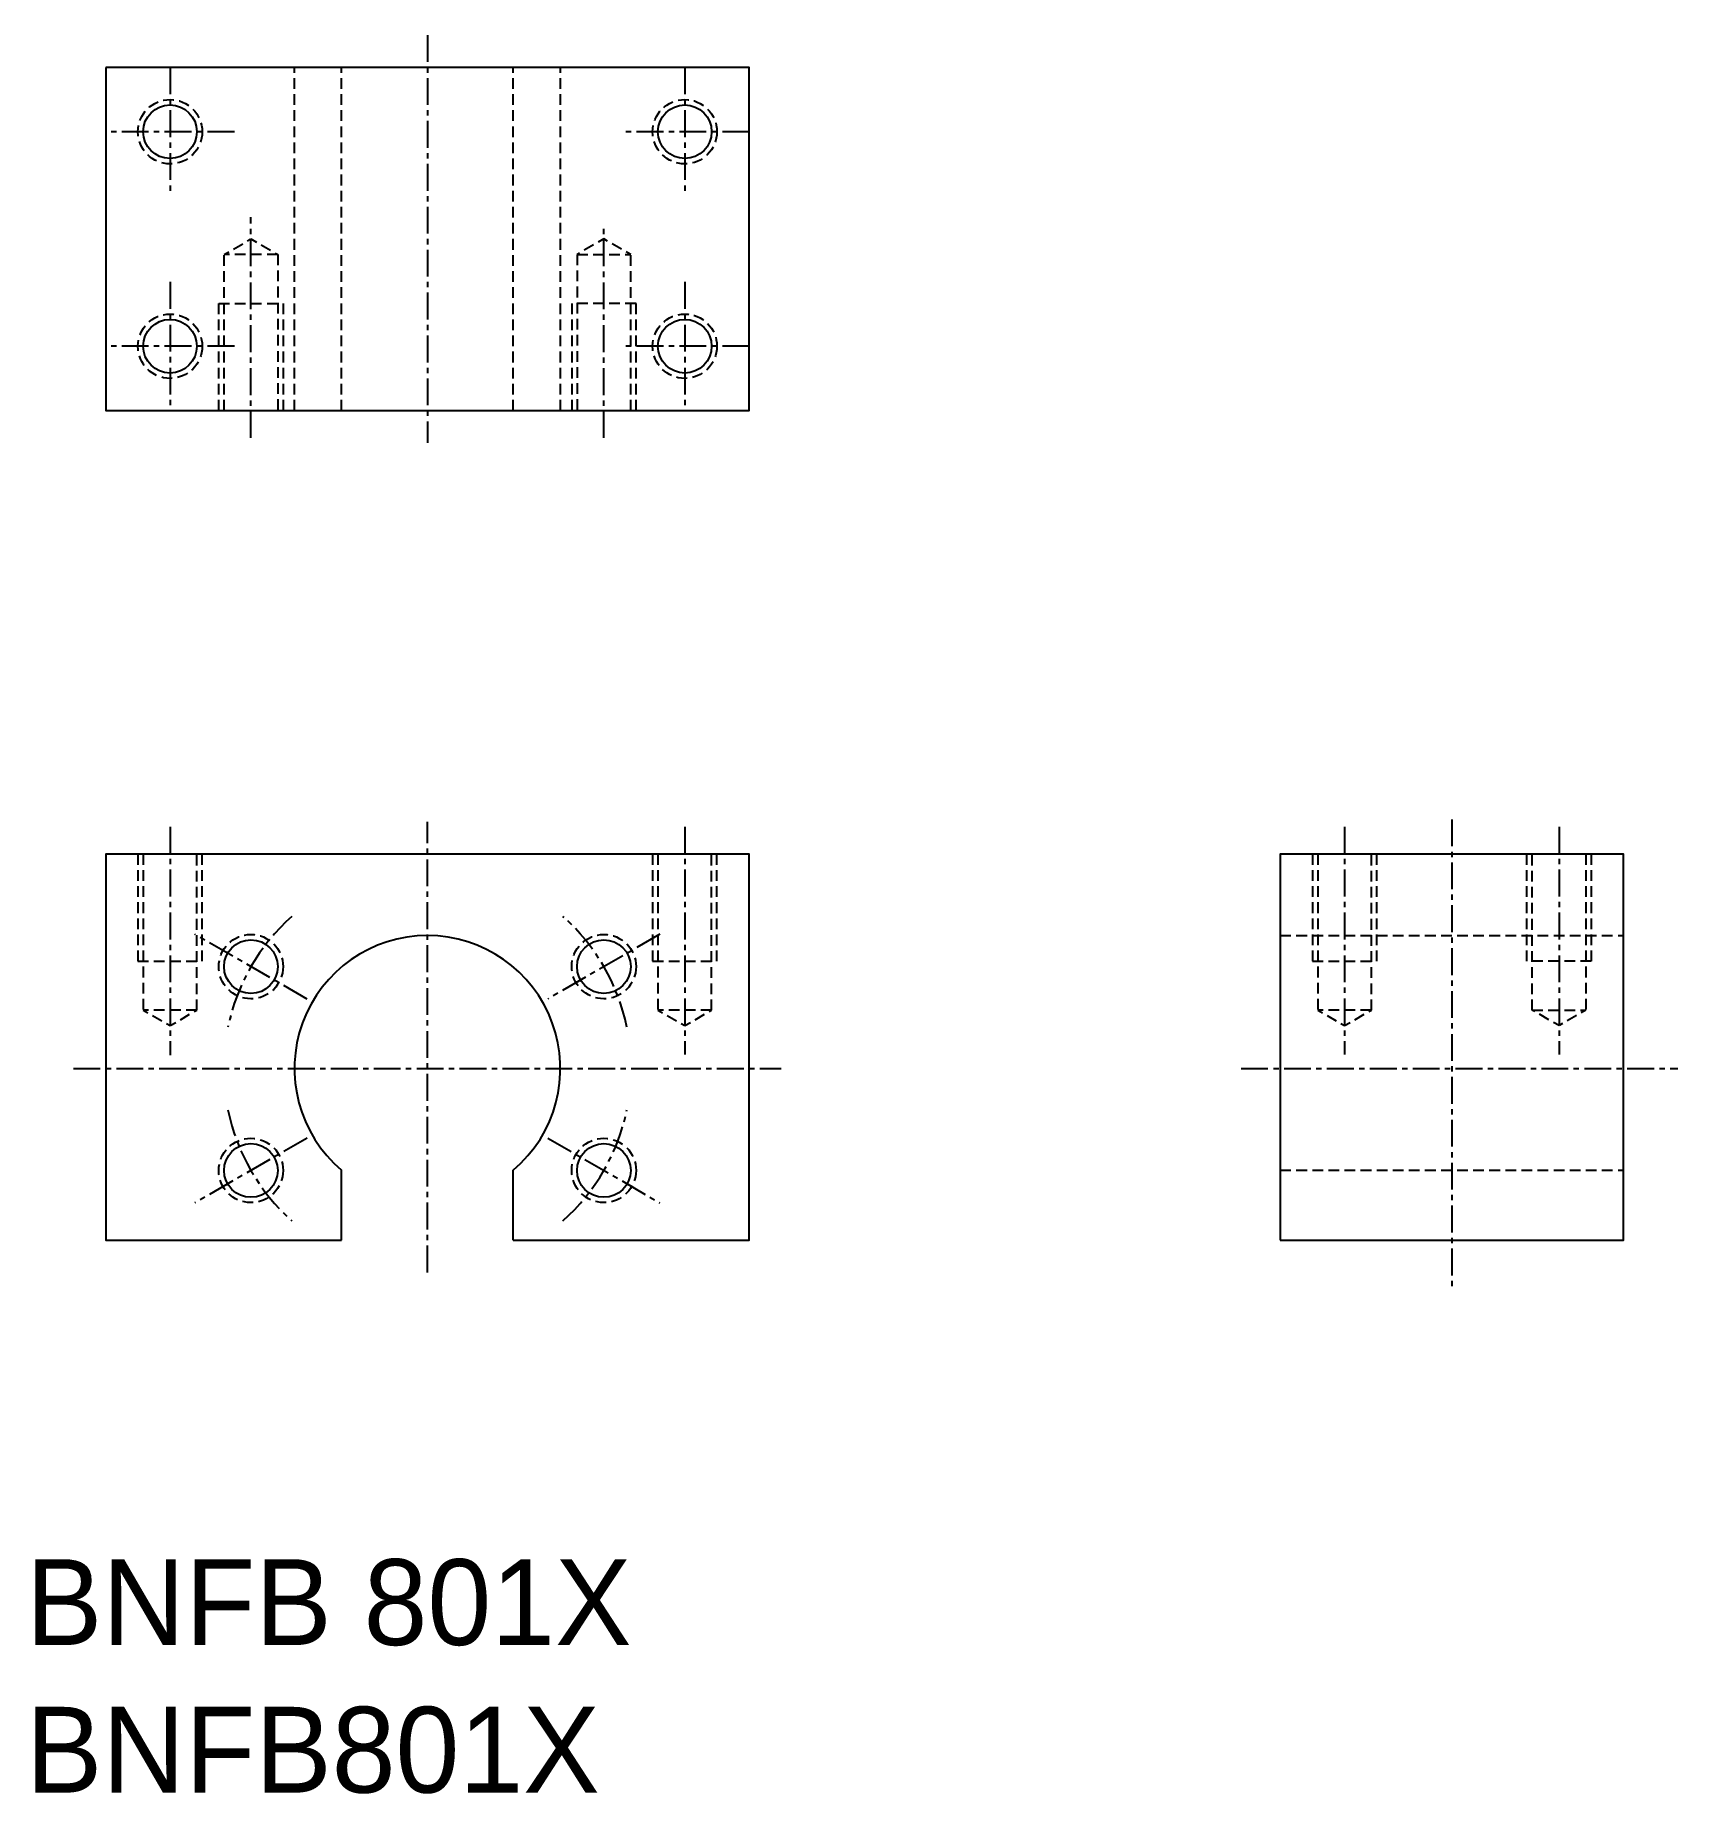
# Model space of a CAD drawing. Extents: x 2 to 78.6, y 2 to 84.
import ezdxf

# ---------------------------------------------------------------- set-up
doc = ezdxf.new("R2010")
doc.units = 0
doc.linetypes.add('CENTER', pattern=[2, 1.25, -0.25, 0.25, -0.25])
doc.linetypes.add('DASHED', pattern=[0.75, 0.5, -0.25])
doc.layers.get('0').update_dxf_attribs({"linetype": 'CONTINUOUS'})
doc.layers.add('CENTER', color=1, linetype='CENTER')

msp = doc.modelspace()

# ---------------------------------------------------------------- linework, layer by layer
at = {"color": 3, "linetype": 'DASHED'}
for p, q in [((14.077, 66.454), (14.077, 82.454)), ((16.277, 66.454), (16.277, 82.454)), ((24.277, 66.454), (24.277, 82.454)), ((26.477, 66.454), (26.477, 82.454)), ((10.549, 66.454), (10.549, 71.454)), ((10.549, 71.454), (13.549, 71.454)), ((13.549, 71.454), (13.549, 66.454)), ((30.004, 71.454), (27.004, 71.454)), ((27.004, 71.454), (27.004, 66.454)), ((30.004, 66.454), (30.004, 71.454)), ((6.777, 45.787), (6.777, 40.787)), ((9.777, 40.787), (9.777, 45.787)), ((30.777, 45.787), (30.777, 40.787)), ((33.777, 40.787), (33.777, 45.787)), ((61.536, 45.787), (61.536, 40.787)), ((64.536, 40.787), (64.536, 45.787)), ((71.536, 40.787), (71.536, 45.787)), ((74.536, 45.787), (74.536, 40.787)), ((60.036, 41.987), (76.036, 41.987)), ((6.777, 40.787), (9.777, 40.787)), ((30.777, 40.787), (33.777, 40.787)), ((61.536, 40.787), (64.536, 40.787)), ((74.536, 40.787), (71.536, 40.787)), ((60.036, 31.05), (76.036, 31.05))]:
    msp.add_line(p, q, dxfattribs=at)
at = {"color": 7, "linetype": 'CONTINUOUS'}
for p, q in [((16.277, 27.787), (16.277, 31.05)), ((24.277, 27.787), (24.277, 31.05))]:
    msp.add_line(p, q, dxfattribs=at)
for points in [[(5.277, 82.454), (5.277, 66.454), (35.277, 66.454), (35.277, 82.454)], [(60.036, 27.787), (76.036, 27.787), (76.036, 45.787), (60.036, 45.787)]]:
    msp.add_lwpolyline(points, close=True, dxfattribs=at)
at = {"color": 3, "linetype": 'DASHED', "flags": 128}
for points in [[(13.299, 73.732), (10.799, 73.732), (12.049, 74.454)], [(27.254, 73.732), (29.754, 73.732), (28.504, 74.454)], [(9.527, 38.508), (7.027, 38.508), (8.277, 37.787)], [(33.527, 38.508), (31.027, 38.508), (32.277, 37.787)], [(64.286, 38.508), (61.786, 38.508), (63.036, 37.787)], [(71.786, 38.508), (74.286, 38.508), (73.036, 37.787)]]:
    msp.add_lwpolyline(points, close=True, dxfattribs=at)
for points in [[(10.799, 66.454), (10.799, 73.732)], [(13.299, 73.732), (13.299, 66.454)], [(27.254, 73.732), (27.254, 66.454)], [(29.754, 66.454), (29.754, 73.732)], [(7.027, 45.787), (7.027, 38.508)], [(9.527, 38.508), (9.527, 45.787)], [(31.027, 45.787), (31.027, 38.508)], [(33.527, 38.508), (33.527, 45.787)], [(61.786, 45.787), (61.786, 38.508)], [(64.286, 38.508), (64.286, 45.787)], [(71.786, 38.508), (71.786, 45.787)], [(74.286, 45.787), (74.286, 38.508)]]:
    msp.add_lwpolyline(points, dxfattribs=at)
at = {"color": 7, "linetype": 'CONTINUOUS'}
msp.add_lwpolyline([(24.277, 27.787), (35.277, 27.787), (35.277, 45.787), (5.277, 45.787), (5.277, 27.787), (16.277, 27.787)], dxfattribs=at)
at = {"color": 3, "linetype": 'DASHED'}
for centre in [(8.277, 79.454), (32.277, 79.454), (8.277, 69.454), (32.277, 69.454), (12.049, 40.537), (28.504, 40.537), (12.049, 31.037), (28.504, 31.037)]:
    msp.add_circle(centre, 1.5, dxfattribs=at)
at = {"color": 7, "linetype": 'CONTINUOUS'}
for centre in [(8.277, 79.454), (32.277, 79.454), (8.277, 69.454), (32.277, 69.454), (12.049, 40.537), (28.504, 40.537), (12.049, 31.037), (28.504, 31.037)]:
    msp.add_circle(centre, 1.25, dxfattribs=at)
msp.add_arc((20.277, 35.787), 6.2, 310.17777, 229.82223, dxfattribs=at)
at = {"layer": 'CENTER', "color": 1, "linetype": 'CENTER'}
for p, q in [((20.277, 83.954), (20.277, 64.954)), ((8.277, 82.454), (8.277, 76.454)), ((32.277, 82.454), (32.277, 76.454)), ((11.277, 79.454), (5.277, 79.454)), ((35.277, 79.454), (29.277, 79.454)), ((12.049, 65.181), (12.049, 75.476)), ((28.504, 65.181), (28.504, 75.142)), ((8.277, 72.454), (8.277, 66.454)), ((32.277, 72.454), (32.277, 66.454)), ((11.277, 69.454), (5.277, 69.454)), ((35.277, 69.454), (29.277, 69.454)), ((8.277, 47.059), (8.277, 36.41)), ((20.277, 26.287), (20.277, 47.287)), ((32.277, 47.059), (32.277, 36.435)), ((63.036, 47.059), (63.036, 36.435)), ((68.036, 47.396), (68.036, 25.542)), ((73.036, 47.059), (73.036, 36.435)), ((14.665, 39.027), (9.434, 42.047)), ((31.119, 42.047), (25.889, 39.027)), ((3.777, 35.787), (36.777, 35.787)), ((58.216, 35.787), (78.574, 35.787)), ((14.665, 32.547), (9.434, 29.527)), ((25.889, 32.547), (31.119, 29.527))]:
    msp.add_line(p, q, dxfattribs=at)
for start, end in [(131.70839, 168.29161), (11.70839, 48.29161), (191.70839, 228.29161), (311.70839, 348.29161)]:
    msp.add_arc((20.277, 35.787), 9.5, start, end, dxfattribs=at)

# ---------------------------------------------------------------- texts
at = {"color": 7, "linetype": 'CONTINUOUS'}
for s, p in [('BNFB 801X', (1.551, 8.917)), ('BNFB801X', (1.551, 2.037))]:
    msp.add_text(s, height=4, dxfattribs=at).set_placement(p)

doc.saveas('drawing.dxf')
